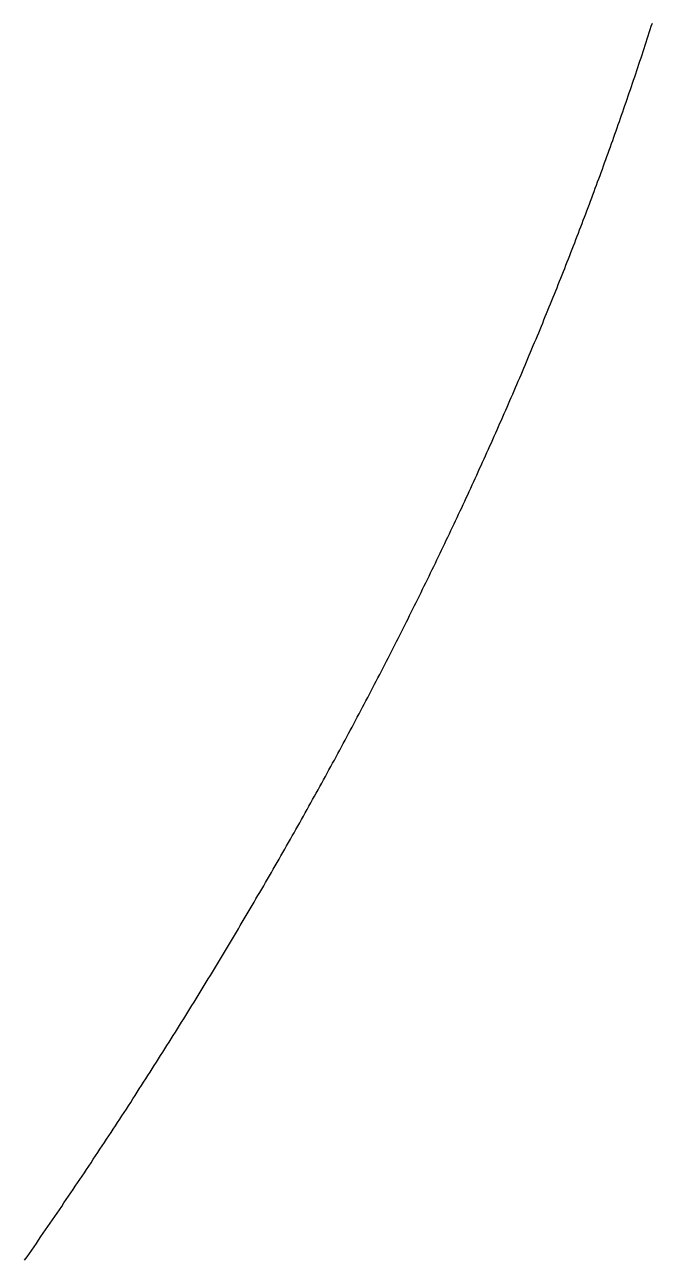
# Model space of a CAD drawing. Extents: x -14 to 314, y -178 to 13.
# Drawn here: x 211.97 to 216.31, y -121.51 to -113 of the extents above; entities that cross this region are included whole.
import ezdxf

# ---------------------------------------------------------------- set-up
doc = ezdxf.new("R2010")
doc.units = 0
doc.layers.add('BLACK', color=7, linetype='CONTINUOUS')

msp = doc.modelspace()

# ---------------------------------------------------------------- linework, layer by layer
at = {"layer": 'BLACK', "linetype": 'CONTINUOUS'}
for p, q in [((216.27739, -113.072109), (216.284455, -113.050263)), ((216.284455, -113.050263), (216.291496, -113.028423)), ((216.291496, -113.028423), (216.298516, -113.006586)), ((216.298516, -113.006586), (216.305513, -112.984755)), ((216.248906, -113.159539), (216.256061, -113.137674)), ((216.256061, -113.137674), (216.263193, -113.115815)), ((216.263193, -113.115815), (216.270303, -113.093959)), ((216.270303, -113.093959), (216.27739, -113.072109)), ((216.220061, -113.247043), (216.227306, -113.225159)), ((216.227306, -113.225159), (216.234529, -113.203282)), ((216.234529, -113.203282), (216.241729, -113.181407)), ((216.241729, -113.181407), (216.248906, -113.159539)), ((216.190854, -113.334622), (216.19819, -113.312719)), ((216.19819, -113.312719), (216.205503, -113.290823)), ((216.205503, -113.290823), (216.212794, -113.26893)), ((216.212794, -113.26893), (216.220061, -113.247043)), ((216.161285, -113.422274), (216.168712, -113.400353)), ((216.168712, -113.400353), (216.176115, -113.378439)), ((216.176115, -113.378439), (216.183496, -113.356527)), ((216.183496, -113.356527), (216.190854, -113.334622)), ((216.131353, -113.510001), (216.138871, -113.488062)), ((216.138871, -113.488062), (216.146365, -113.466129)), ((216.146365, -113.466129), (216.153837, -113.444198)), ((216.153837, -113.444198), (216.161285, -113.422274)), ((216.108666, -113.575843), (216.116251, -113.553892)), ((216.116251, -113.553892), (216.123814, -113.531943)), ((216.123814, -113.531943), (216.131353, -113.510001)), ((216.078098, -113.663698), (216.085774, -113.641729)), ((216.085774, -113.641729), (216.093427, -113.619762)), ((216.093427, -113.619762), (216.101058, -113.597801)), ((216.101058, -113.597801), (216.108666, -113.575843)), ((216.047165, -113.751626), (216.054932, -113.729638)), ((216.054932, -113.729638), (216.062677, -113.707653)), ((216.062677, -113.707653), (216.070398, -113.685674)), ((216.070398, -113.685674), (216.078098, -113.663698)), ((216.015867, -113.839627), (216.023725, -113.817621)), ((216.023725, -113.817621), (216.031561, -113.795618)), ((216.031561, -113.795618), (216.039374, -113.773621)), ((216.039374, -113.773621), (216.047165, -113.751626)), ((215.984203, -113.9277), (215.992153, -113.905676)), ((215.992153, -113.905676), (216.000081, -113.883654)), ((216.000081, -113.883654), (216.007985, -113.861639)), ((216.007985, -113.861639), (216.015867, -113.839627)), ((215.952173, -114.015844), (215.960215, -113.993802)), ((215.960215, -113.993802), (215.968234, -113.971763)), ((215.968234, -113.971763), (215.97623, -113.94973)), ((215.97623, -113.94973), (215.984203, -113.9277)), ((215.919777, -114.104061), (215.92791, -114.082001)), ((215.92791, -114.082001), (215.936021, -114.059944)), ((215.936021, -114.059944), (215.944108, -114.037893)), ((215.944108, -114.037893), (215.952173, -114.015844)), ((215.895238, -114.17027), (215.903441, -114.148196)), ((215.903441, -114.148196), (215.91162, -114.126127)), ((215.91162, -114.126127), (215.919777, -114.104061)), ((215.862198, -114.258611), (215.870493, -114.236519)), ((215.870493, -114.236519), (215.878764, -114.214432)), ((215.878764, -114.214432), (215.887013, -114.192348)), ((215.887013, -114.192348), (215.895238, -114.17027)), ((215.82879, -114.347023), (215.837177, -114.324913)), ((215.837177, -114.324913), (215.84554, -114.302808)), ((215.84554, -114.302808), (215.853881, -114.280707)), ((215.853881, -114.280707), (215.862198, -114.258611)), ((215.795012, -114.435505), (215.803492, -114.413377)), ((215.803492, -114.413377), (215.811947, -114.391255)), ((215.811947, -114.391255), (215.82038, -114.369136)), ((215.82038, -114.369136), (215.82879, -114.347023)), ((215.760866, -114.524057), (215.769437, -114.501912)), ((215.769437, -114.501912), (215.777985, -114.479772)), ((215.777985, -114.479772), (215.786511, -114.457636)), ((215.786511, -114.457636), (215.795012, -114.435505)), ((215.726349, -114.612679), (215.735013, -114.590516)), ((215.735013, -114.590516), (215.743653, -114.568359)), ((215.743653, -114.568359), (215.752271, -114.546205)), ((215.752271, -114.546205), (215.760866, -114.524057)), ((215.691461, -114.70137), (215.700218, -114.67919)), ((215.700218, -114.67919), (215.708951, -114.657016)), ((215.708951, -114.657016), (215.717662, -114.634844)), ((215.717662, -114.634844), (215.726349, -114.612679)), ((215.665051, -114.767933), (215.673878, -114.745742)), ((215.673878, -114.745742), (215.682681, -114.723553)), ((215.682681, -114.723553), (215.691461, -114.70137)), ((215.629513, -114.856745), (215.638432, -114.834536)), ((215.638432, -114.834536), (215.647329, -114.812331)), ((215.647329, -114.812331), (215.656201, -114.79013)), ((215.656201, -114.79013), (215.665051, -114.767933)), ((215.593603, -114.945626), (215.602615, -114.9234)), ((215.602615, -114.9234), (215.611605, -114.901177)), ((215.611605, -114.901177), (215.62057, -114.87896)), ((215.62057, -114.87896), (215.629513, -114.856745)), ((215.557319, -115.034575), (215.566425, -115.012332)), ((215.566425, -115.012332), (215.575508, -114.990092)), ((215.575508, -114.990092), (215.584566, -114.967857)), ((215.584566, -114.967857), (215.593603, -114.945626)), ((215.520662, -115.123592), (215.529861, -115.101332)), ((215.529861, -115.101332), (215.539037, -115.079075)), ((215.539037, -115.079075), (215.548189, -115.056823)), ((215.548189, -115.056823), (215.557319, -115.034575)), ((215.48363, -115.212676), (215.492923, -115.1904)), ((215.492923, -115.1904), (215.502193, -115.168126)), ((215.502193, -115.168126), (215.511439, -115.145857)), ((215.511439, -115.145857), (215.520662, -115.123592)), ((215.45561, -115.279535), (215.464974, -115.257244)), ((215.464974, -115.257244), (215.474313, -115.234959)), ((215.474313, -115.234959), (215.48363, -115.212676)), ((215.417922, -115.368737), (215.42738, -115.346429)), ((215.42738, -115.346429), (215.436813, -115.324128)), ((215.436813, -115.324128), (215.446224, -115.301828)), ((215.446224, -115.301828), (215.45561, -115.279535)), ((215.379858, -115.458006), (215.38941, -115.435682)), ((215.38941, -115.435682), (215.398937, -115.413363)), ((215.398937, -115.413363), (215.408442, -115.391047)), ((215.408442, -115.391047), (215.417922, -115.368737)), ((215.341418, -115.547342), (215.351064, -115.525001)), ((215.351064, -115.525001), (215.360685, -115.502666)), ((215.360685, -115.502666), (215.370284, -115.480333)), ((215.370284, -115.480333), (215.379858, -115.458006)), ((215.3026, -115.636744), (215.31234, -115.614386)), ((215.31234, -115.614386), (215.322056, -115.592034)), ((215.322056, -115.592034), (215.331749, -115.569685)), ((215.331749, -115.569685), (215.341418, -115.547342)), ((215.273239, -115.703838), (215.28305, -115.681469)), ((215.28305, -115.681469), (215.292837, -115.659104)), ((215.292837, -115.659104), (215.3026, -115.636744)), ((215.23376, -115.793355), (215.243665, -115.77097)), ((215.243665, -115.77097), (215.253547, -115.748588)), ((215.253547, -115.748588), (215.263405, -115.726211)), ((215.263405, -115.726211), (215.273239, -115.703838)), ((215.193902, -115.882937), (215.203902, -115.860536)), ((215.203902, -115.860536), (215.213878, -115.838138)), ((215.213878, -115.838138), (215.223831, -115.815745)), ((215.223831, -115.815745), (215.23376, -115.793355)), ((215.153664, -115.972584), (215.163759, -115.950167)), ((215.163759, -115.950167), (215.173831, -115.927753)), ((215.173831, -115.927753), (215.183878, -115.905343)), ((215.183878, -115.905343), (215.193902, -115.882937)), ((215.113046, -116.062297), (215.123236, -116.039863)), ((215.123236, -116.039863), (215.133403, -116.017432)), ((215.133403, -116.017432), (215.143545, -115.995007)), ((215.143545, -115.995007), (215.153664, -115.972584)), ((215.082333, -116.129624), (215.092595, -116.107177)), ((215.092595, -116.107177), (215.102832, -116.084735)), ((215.102832, -116.084735), (215.113046, -116.062297)), ((215.041048, -116.219449), (215.051405, -116.196986)), ((215.051405, -116.196986), (215.061738, -116.174528)), ((215.061738, -116.174528), (215.072048, -116.152073)), ((215.072048, -116.152073), (215.082333, -116.129624)), ((214.999381, -116.309337), (215.009834, -116.286859)), ((215.009834, -116.286859), (215.020262, -116.264385)), ((215.020262, -116.264385), (215.030667, -116.241914)), ((215.030667, -116.241914), (215.041048, -116.219449)), ((214.957332, -116.39929), (214.967881, -116.376795)), ((214.967881, -116.376795), (214.978405, -116.354306)), ((214.978405, -116.354306), (214.988905, -116.331819)), ((214.988905, -116.331819), (214.999381, -116.309337)), ((214.9149, -116.489306), (214.925544, -116.466795)), ((214.925544, -116.466795), (214.936164, -116.44429)), ((214.936164, -116.44429), (214.94676, -116.421787)), ((214.94676, -116.421787), (214.957332, -116.39929)), ((214.882824, -116.556858), (214.89354, -116.534337)), ((214.89354, -116.534337), (214.904232, -116.511819)), ((214.904232, -116.511819), (214.9149, -116.489306)), ((214.839719, -116.646985), (214.850531, -116.624448)), ((214.850531, -116.624448), (214.86132, -116.601914)), ((214.86132, -116.601914), (214.872083, -116.579385)), ((214.872083, -116.579385), (214.882824, -116.556858)), ((214.79623, -116.737173), (214.807138, -116.714621)), ((214.807138, -116.714621), (214.818023, -116.692071)), ((214.818023, -116.692071), (214.828883, -116.669526)), ((214.828883, -116.669526), (214.839719, -116.646985)), ((214.752354, -116.827424), (214.763359, -116.804856)), ((214.763359, -116.804856), (214.77434, -116.782291)), ((214.77434, -116.782291), (214.785297, -116.759731)), ((214.785297, -116.759731), (214.79623, -116.737173)), ((214.719194, -116.895153), (214.730272, -116.872573)), ((214.730272, -116.872573), (214.741325, -116.849997)), ((214.741325, -116.849997), (214.752354, -116.827424)), ((214.674642, -116.985512), (214.685817, -116.962916)), ((214.685817, -116.962916), (214.696967, -116.940325)), ((214.696967, -116.940325), (214.708093, -116.917737)), ((214.708093, -116.917737), (214.719194, -116.895153)), ((214.629703, -117.075933), (214.640975, -117.053322)), ((214.640975, -117.053322), (214.652221, -117.030715)), ((214.652221, -117.030715), (214.663444, -117.008111)), ((214.663444, -117.008111), (214.674642, -116.985512)), ((214.584376, -117.166415), (214.595745, -117.143788)), ((214.595745, -117.143788), (214.607088, -117.121166)), ((214.607088, -117.121166), (214.618408, -117.098547)), ((214.618408, -117.098547), (214.629703, -117.075933)), ((214.53866, -117.256957), (214.550126, -117.234315)), ((214.550126, -117.234315), (214.561567, -117.211678)), ((214.561567, -117.211678), (214.572984, -117.189044)), ((214.572984, -117.189044), (214.584376, -117.166415)), ((214.504118, -117.324903), (214.515656, -117.302251)), ((214.515656, -117.302251), (214.527171, -117.279602)), ((214.527171, -117.279602), (214.53866, -117.256957)), ((214.45772, -117.415552), (214.469356, -117.392885)), ((214.469356, -117.392885), (214.480968, -117.37022)), ((214.480968, -117.37022), (214.492555, -117.34756)), ((214.492555, -117.34756), (214.504118, -117.324903)), ((214.410932, -117.50626), (214.422665, -117.483578)), ((214.422665, -117.483578), (214.434375, -117.460898)), ((214.434375, -117.460898), (214.446059, -117.438224)), ((214.446059, -117.438224), (214.45772, -117.415552)), ((214.363752, -117.597028), (214.375583, -117.574331)), ((214.375583, -117.574331), (214.387391, -117.551637)), ((214.387391, -117.551637), (214.399173, -117.528947)), ((214.399173, -117.528947), (214.410932, -117.50626)), ((214.328109, -117.665144), (214.340015, -117.642435)), ((214.340015, -117.642435), (214.351895, -117.61973)), ((214.351895, -117.61973), (214.363752, -117.597028)), ((214.280243, -117.756016), (214.292247, -117.733292)), ((214.292247, -117.733292), (214.304226, -117.710573)), ((214.304226, -117.710573), (214.31618, -117.687856)), ((214.31618, -117.687856), (214.328109, -117.665144)), ((214.231984, -117.846947), (214.244086, -117.824208)), ((214.244086, -117.824208), (214.256163, -117.801474)), ((214.256163, -117.801474), (214.268216, -117.778743)), ((214.268216, -117.778743), (214.280243, -117.756016)), ((214.183331, -117.937937), (214.195532, -117.915184)), ((214.195532, -117.915184), (214.207707, -117.892435)), ((214.207707, -117.892435), (214.219858, -117.869689)), ((214.219858, -117.869689), (214.231984, -117.846947)), ((214.146583, -118.006217), (214.158857, -117.983454)), ((214.158857, -117.983454), (214.171107, -117.960693)), ((214.171107, -117.960693), (214.183331, -117.937937)), ((214.097239, -118.097309), (214.109612, -118.074531)), ((214.109612, -118.074531), (214.12196, -118.051756)), ((214.12196, -118.051756), (214.134284, -118.028985)), ((214.134284, -118.028985), (214.146583, -118.006217)), ((214.047499, -118.188459), (214.059971, -118.165666)), ((214.059971, -118.165666), (214.072419, -118.142876)), ((214.072419, -118.142876), (214.084841, -118.120091)), ((214.084841, -118.120091), (214.097239, -118.097309)), ((214.009934, -118.256859), (214.022481, -118.234055)), ((214.022481, -118.234055), (214.035002, -118.211255)), ((214.035002, -118.211255), (214.047499, -118.188459)), ((213.959501, -118.348109), (213.972147, -118.325291)), ((213.972147, -118.325291), (213.984767, -118.302477)), ((213.984767, -118.302477), (213.997364, -118.279666)), ((213.997364, -118.279666), (214.009934, -118.256859)), ((213.90867, -118.439417), (213.921415, -118.416584)), ((213.921415, -118.416584), (213.934135, -118.393756)), ((213.934135, -118.393756), (213.946831, -118.37093)), ((213.946831, -118.37093), (213.959501, -118.348109)), ((213.85744, -118.530781), (213.870285, -118.507934)), ((213.870285, -118.507934), (213.883105, -118.485092)), ((213.883105, -118.485092), (213.8959, -118.462252)), ((213.8959, -118.462252), (213.90867, -118.439417)), ((213.818757, -118.599341), (213.831676, -118.576484)), ((213.831676, -118.576484), (213.844571, -118.55363)), ((213.844571, -118.55363), (213.85744, -118.530781)), ((213.766828, -118.690804), (213.779848, -118.667933)), ((213.779848, -118.667933), (213.792843, -118.645065)), ((213.792843, -118.645065), (213.805812, -118.622202)), ((213.805812, -118.622202), (213.818757, -118.599341)), ((213.7145, -118.782323), (213.72762, -118.759438)), ((213.72762, -118.759438), (213.740714, -118.736556)), ((213.740714, -118.736556), (213.753784, -118.713679)), ((213.753784, -118.713679), (213.766828, -118.690804)), ((213.661771, -118.873897), (213.674991, -118.850999)), ((213.674991, -118.850999), (213.688186, -118.828103)), ((213.688186, -118.828103), (213.701355, -118.805211)), ((213.701355, -118.805211), (213.7145, -118.782323)), ((213.62196, -118.942615), (213.635256, -118.919705)), ((213.635256, -118.919705), (213.648526, -118.8968)), ((213.648526, -118.8968), (213.661771, -118.873897)), ((213.568528, -119.034287), (213.581924, -119.011363)), ((213.581924, -119.011363), (213.595295, -118.988444)), ((213.595295, -118.988444), (213.60864, -118.965527)), ((213.60864, -118.965527), (213.62196, -118.942615)), ((213.514693, -119.126013), (213.52819, -119.103076)), ((213.52819, -119.103076), (213.541661, -119.080143)), ((213.541661, -119.080143), (213.555107, -119.057213)), ((213.555107, -119.057213), (213.568528, -119.034287)), ((213.474052, -119.194843), (213.487624, -119.171897)), ((213.487624, -119.171897), (213.501171, -119.148953)), ((213.501171, -119.148953), (213.514693, -119.126013)), ((213.41951, -119.286665), (213.433183, -119.263705)), ((213.433183, -119.263705), (213.446831, -119.240748)), ((213.446831, -119.240748), (213.460454, -119.217794)), ((213.460454, -119.217794), (213.474052, -119.194843)), ((213.364563, -119.378541), (213.378338, -119.355568)), ((213.378338, -119.355568), (213.392087, -119.332597)), ((213.392087, -119.332597), (213.405811, -119.30963)), ((213.405811, -119.30963), (213.41951, -119.286665)), ((213.309211, -119.470471), (213.323087, -119.447484)), ((213.323087, -119.447484), (213.336938, -119.4245)), ((213.336938, -119.4245), (213.350763, -119.401519)), ((213.350763, -119.401519), (213.364563, -119.378541)), ((213.26743, -119.539455), (213.281383, -119.516457)), ((213.281383, -119.516457), (213.295309, -119.493463)), ((213.295309, -119.493463), (213.309211, -119.470471)), ((213.211367, -119.631478), (213.225421, -119.608467)), ((213.225421, -119.608467), (213.239449, -119.58546)), ((213.239449, -119.58546), (213.253453, -119.562455)), ((213.253453, -119.562455), (213.26743, -119.539455)), ((213.154896, -119.723555), (213.169052, -119.70053)), ((213.169052, -119.70053), (213.183182, -119.67751)), ((213.183182, -119.67751), (213.197288, -119.654492)), ((213.197288, -119.654492), (213.211367, -119.631478)), ((213.112275, -119.792646), (213.126507, -119.769613)), ((213.126507, -119.769613), (213.140715, -119.746582)), ((213.140715, -119.746582), (213.154896, -119.723555)), ((213.055089, -119.884815), (213.069424, -119.861769)), ((213.069424, -119.861769), (213.083733, -119.838724)), ((213.083733, -119.838724), (213.098017, -119.815684)), ((213.098017, -119.815684), (213.112275, -119.792646)), ((212.997494, -119.977037), (213.011931, -119.953977)), ((213.011931, -119.953977), (213.026343, -119.930919)), ((213.026343, -119.930919), (213.040729, -119.907866)), ((213.040729, -119.907866), (213.055089, -119.884815)), ((212.954028, -120.046237), (212.968543, -120.023167)), ((212.968543, -120.023167), (212.983031, -120.0001)), ((212.983031, -120.0001), (212.997494, -119.977037)), ((212.895715, -120.138549), (212.910332, -120.115466)), ((212.910332, -120.115466), (212.924923, -120.092387)), ((212.924923, -120.092387), (212.939489, -120.06931)), ((212.939489, -120.06931), (212.954028, -120.046237)), ((212.83699, -120.230912), (212.85171, -120.207816)), ((212.85171, -120.207816), (212.866404, -120.184724)), ((212.866404, -120.184724), (212.881072, -120.161635)), ((212.881072, -120.161635), (212.895715, -120.138549)), ((212.792676, -120.300218), (212.807473, -120.277113)), ((212.807473, -120.277113), (212.822244, -120.254011)), ((212.822244, -120.254011), (212.83699, -120.230912)), ((212.733229, -120.392671), (212.748129, -120.369554)), ((212.748129, -120.369554), (212.763004, -120.346438)), ((212.763004, -120.346438), (212.777852, -120.323327)), ((212.777852, -120.323327), (212.792676, -120.300218)), ((212.673368, -120.485175), (212.688372, -120.462045)), ((212.688372, -120.462045), (212.70335, -120.438917)), ((212.70335, -120.438917), (212.718302, -120.415793)), ((212.718302, -120.415793), (212.733229, -120.392671)), ((212.613094, -120.577729), (212.628201, -120.554586)), ((212.628201, -120.554586), (212.643283, -120.531446)), ((212.643283, -120.531446), (212.658338, -120.508309)), ((212.658338, -120.508309), (212.673368, -120.485175)), ((212.567615, -120.647178), (212.582801, -120.624025)), ((212.582801, -120.624025), (212.59796, -120.600876)), ((212.59796, -120.600876), (212.613094, -120.577729)), ((212.506614, -120.73982), (212.521904, -120.716654)), ((212.521904, -120.716654), (212.537167, -120.693493)), ((212.537167, -120.693493), (212.552404, -120.670333)), ((212.552404, -120.670333), (212.567615, -120.647178)), ((212.445196, -120.832511), (212.46059, -120.809333)), ((212.46059, -120.809333), (212.475957, -120.786159)), ((212.475957, -120.786159), (212.491299, -120.762988)), ((212.491299, -120.762988), (212.506614, -120.73982)), ((212.39886, -120.902062), (212.414331, -120.878875)), ((212.414331, -120.878875), (212.429777, -120.855691)), ((212.429777, -120.855691), (212.445196, -120.832511)), ((212.336712, -120.994839), (212.352288, -120.971641)), ((212.352288, -120.971641), (212.367838, -120.948444)), ((212.367838, -120.948444), (212.383362, -120.925252)), ((212.383362, -120.925252), (212.39886, -120.902062)), ((212.274146, -121.087666), (212.289826, -121.064455)), ((212.289826, -121.064455), (212.305481, -121.041246)), ((212.305481, -121.041246), (212.32111, -121.018042)), ((212.32111, -121.018042), (212.336712, -120.994839)), ((212.226946, -121.157318), (212.242706, -121.134097)), ((212.242706, -121.134097), (212.258439, -121.11088)), ((212.258439, -121.11088), (212.274146, -121.087666)), ((212.163646, -121.250229), (212.179511, -121.226996)), ((212.179511, -121.226996), (212.195348, -121.203767)), ((212.195348, -121.203767), (212.211161, -121.180541)), ((212.211161, -121.180541), (212.226946, -121.157318)), ((212.099925, -121.343188), (212.115895, -121.319944)), ((212.115895, -121.319944), (212.131838, -121.296703)), ((212.131838, -121.296703), (212.147756, -121.273464)), ((212.147756, -121.273464), (212.163646, -121.250229)), ((212.051859, -121.412939), (212.067907, -121.389686)), ((212.067907, -121.389686), (212.08393, -121.366435)), ((212.08393, -121.366435), (212.099925, -121.343188)), ((211.987401, -121.505982), (212.003555, -121.482717)), ((212.003555, -121.482717), (212.019683, -121.459454)), ((212.019683, -121.459454), (212.035784, -121.436195)), ((212.035784, -121.436195), (212.051859, -121.412939)), ((211.97122, -121.52925), (211.987401, -121.505982))]:
    msp.add_line(p, q, dxfattribs=at)

doc.saveas('drawing.dxf')
